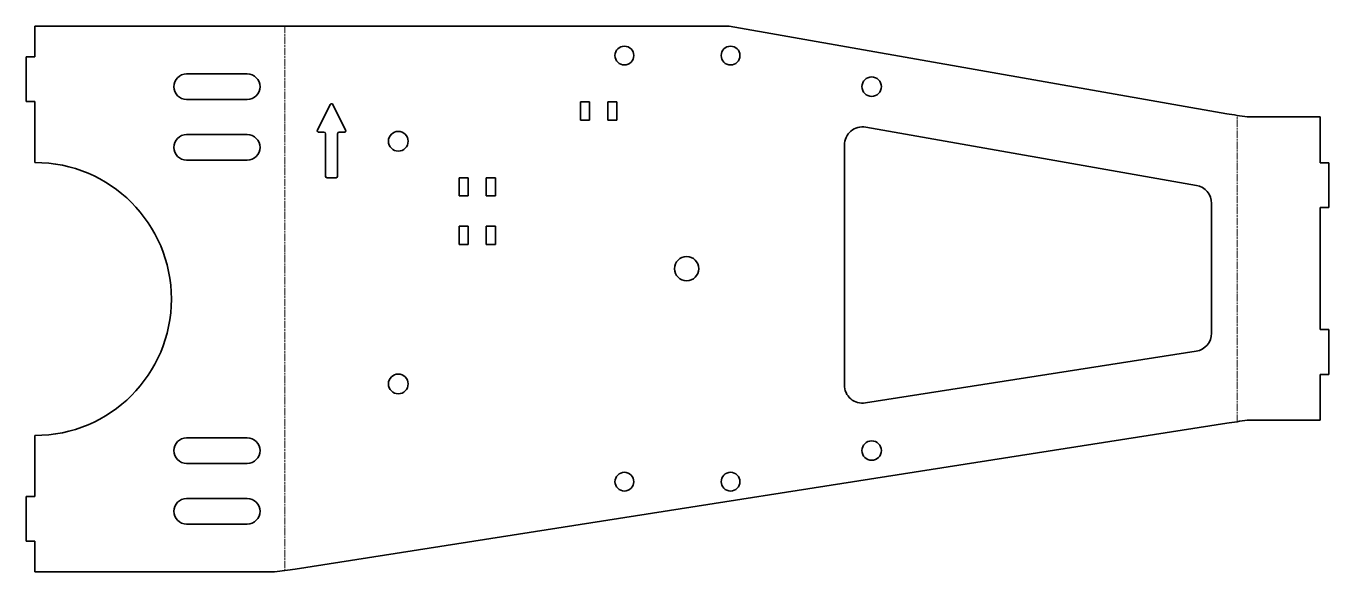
# Model space of a CAD drawing. Header units: inches. Extents: x 0 to 429, y 0 to 180.
import ezdxf

# ---------------------------------------------------------------- set-up
doc = ezdxf.new("R2010")
doc.units = ezdxf.units.IN
doc.header["$MEASUREMENT"] = 0
doc.linetypes.add('Chain', pattern=[13.68, 9.12, -1.14, 2.28, -1.14])
doc.layers.add('SIMUMAK Bend Centerline (ISO)', color=7, linetype='Chain', lineweight=9)
doc.layers.add('SIMUMAK Visible (ISO)', color=7, linetype='Continuous', lineweight=35)

# ---------------------------------------------------------------- blocks, each defined once
blk = doc.blocks.new('PC-SMT-05-CARI01_Sheet_3_PC-SMT-05-CARI01 (desplegada)')
at = {"layer": 'SIMUMAK Bend Centerline (ISO)', "ltscale": 0.263158}
for p, q in [((-120.75, 66.87), (-120.75, -112.66)), ((193.04, -63.58), (193.04, 37.42))]:
    blk.add_line(p, q, dxfattribs=at)
at = {"layer": 'SIMUMAK Visible (ISO)'}
for p, q in [((-203.14, 66.87), (25.64, 66.87)), ((-203.14, 56.77), (-203.14, 66.87)), ((25.64, 66.87), (189.64, 37.95)), ((-206.04, 56.77), (-203.14, 56.77)), ((-206.04, 41.97), (-206.04, 56.77)), ((-153.14, 51.07), (-133.14, 51.07)), ((-203.14, 41.97), (-206.04, 41.97)), ((-203.14, 21.87), (-203.14, 41.97)), ((-133.14, 42.67), (-153.14, 42.67)), ((-110, 32.59), (-105.8, 40.97)), ((-104.91, 40.97), (-100.72, 32.59)), ((-23.36, 35.87), (-23.36, 41.87)), ((-23.36, 41.87), (-20.36, 41.87)), ((-20.36, 41.87), (-20.36, 35.87)), ((-14.36, 35.87), (-14.36, 41.87)), ((-14.36, 41.87), (-11.36, 41.87)), ((-11.36, 41.87), (-11.36, 35.87)), ((-20.36, 35.87), (-23.36, 35.87)), ((-11.36, 35.87), (-14.36, 35.87)), ((196.43, 36.89), (220.43, 36.89)), ((220.43, 36.89), (220.43, 21.79)), ((-153.14, 31.07), (-133.14, 31.07)), ((-107.86, 31.87), (-109.55, 31.87)), ((-107.36, 17.37), (-107.36, 31.37)), ((-103.36, 31.37), (-103.36, 17.37)), ((-101.17, 31.87), (-102.86, 31.87)), ((70.68, 33.54), (179.68, 14.32)), ((63.64, -51.49), (63.64, 27.63)), ((-133.14, 22.67), (-153.14, 22.67)), ((223.33, 21.79), (220.43, 21.79)), ((223.33, 6.99), (223.33, 21.79)), ((-103.86, 16.87), (-106.86, 16.87)), ((-63.36, 10.87), (-63.36, 16.87)), ((-63.36, 16.87), (-60.36, 16.87)), ((-60.36, 16.87), (-60.36, 10.87)), ((-54.36, 10.87), (-54.36, 16.87)), ((-54.36, 16.87), (-51.36, 16.87)), ((-51.36, 16.87), (-51.36, 10.87)), ((-60.36, 10.87), (-63.36, 10.87)), ((-51.36, 10.87), (-54.36, 10.87)), ((184.64, 8.41), (184.64, -34.4)), ((220.43, 6.99), (220.43, -33.21)), ((220.43, 6.99), (223.33, 6.99)), ((-63.36, -5.13), (-63.36, 0.87)), ((-63.36, 0.87), (-60.36, 0.87)), ((-60.36, 0.87), (-60.36, -5.13)), ((-54.36, -5.13), (-54.36, 0.87)), ((-54.36, 0.87), (-51.36, 0.87)), ((-51.36, 0.87), (-51.36, -5.13)), ((-60.36, -5.13), (-63.36, -5.13)), ((-51.36, -5.13), (-54.36, -5.13)), ((223.33, -33.21), (220.43, -33.21)), ((223.33, -48.01), (223.33, -33.21)), ((179.57, -40.32), (70.57, -57.42)), ((220.43, -48.01), (220.43, -63.11)), ((220.43, -48.01), (223.33, -48.01)), ((189.64, -64.05), (-117.36, -112.19)), ((220.43, -63.11), (196.43, -63.11)), ((-203.14, -88.23), (-203.14, -68.13)), ((-153.14, -68.93), (-133.14, -68.93)), ((-133.14, -77.33), (-153.14, -77.33)), ((-206.04, -88.23), (-203.14, -88.23)), ((-206.04, -103.03), (-206.04, -88.23)), ((-153.14, -88.93), (-133.14, -88.93)), ((-133.14, -97.33), (-153.14, -97.33)), ((-203.14, -103.03), (-206.04, -103.03)), ((-203.14, -113.13), (-203.14, -103.03)), ((-124.14, -113.13), (-203.14, -113.13))]:
    blk.add_line(p, q, dxfattribs=at)
for centre, radius in [((-8.86, 57.14), 3.1), ((26.14, 57.14), 3.1), ((72.64, 46.89), 3.2), ((-83.36, 28.87), 3.25), ((11.64, -13.13), 4), ((-83.36, -51.13), 3.25), ((72.64, -73.11), 3.2), ((-8.86, -83.36), 3.1), ((26.14, -83.36), 3.1)]:
    blk.add_circle(centre, radius, dxfattribs=at)
at = {"layer": 'SIMUMAK Visible (ISO)', "extrusion": (0, 0, -1)}
for centre, radius, start, end in [((153.14, 46.87), 4.2, 270, 90), ((133.14, 46.87), 4.2, 90, 270), ((105.36, 40.75), 0.5, 26.5651, 153.4349), ((153.14, 26.87), 4.2, 270, 90), ((133.14, 26.87), 4.2, 90, 270), ((109.55, 32.37), 0.5, 270, 26.5651), ((101.17, 32.37), 0.5, 153.4349, 270), ((203.14, -23.13), 45, 90, 270), ((106.86, 17.37), 0.5, 270, 0), ((103.86, 17.37), 0.5, 180, 270), ((153.14, -73.13), 4.2, 270, 90), ((133.14, -73.13), 4.2, 90, 270), ((153.14, -93.13), 4.2, 270, 90), ((133.14, -93.13), 4.2, 90, 270)]:
    blk.add_arc(centre, radius, start, end, dxfattribs=at)
at = {"layer": 'SIMUMAK Visible (ISO)'}
for centre, radius, start, end in [((-107.86, 31.37), 0.5, 360, 90), ((-102.86, 31.37), 0.5, 90, 180), ((69.64, 27.63), 6, 80, 180), ((178.64, 8.41), 6, 0, 80), ((178.64, -34.4), 6, 278.9123, 0), ((69.64, -51.49), 6, 180, 278.9123)]:
    blk.add_arc(centre, radius, start, end, dxfattribs=at)
for points in [[(189.64, 37.95), (191.9, 37.6), (194.17, 37.24), (196.43, 36.89)], [(196.43, -63.11), (194.17, -63.42), (191.9, -63.74), (189.64, -64.05)], [(-117.36, -112.19), (-119.62, -112.51), (-121.88, -112.82), (-124.14, -113.13)]]:
    blk.add_open_spline(points, degree=3, dxfattribs=at)

msp = doc.modelspace()

# ---------------------------------------------------------------- block references
msp.add_blockref('PC-SMT-05-CARI01_Sheet_3_PC-SMT-05-CARI01 (desplegada)', (206.04, 113.13))

doc.saveas('drawing.dxf')
